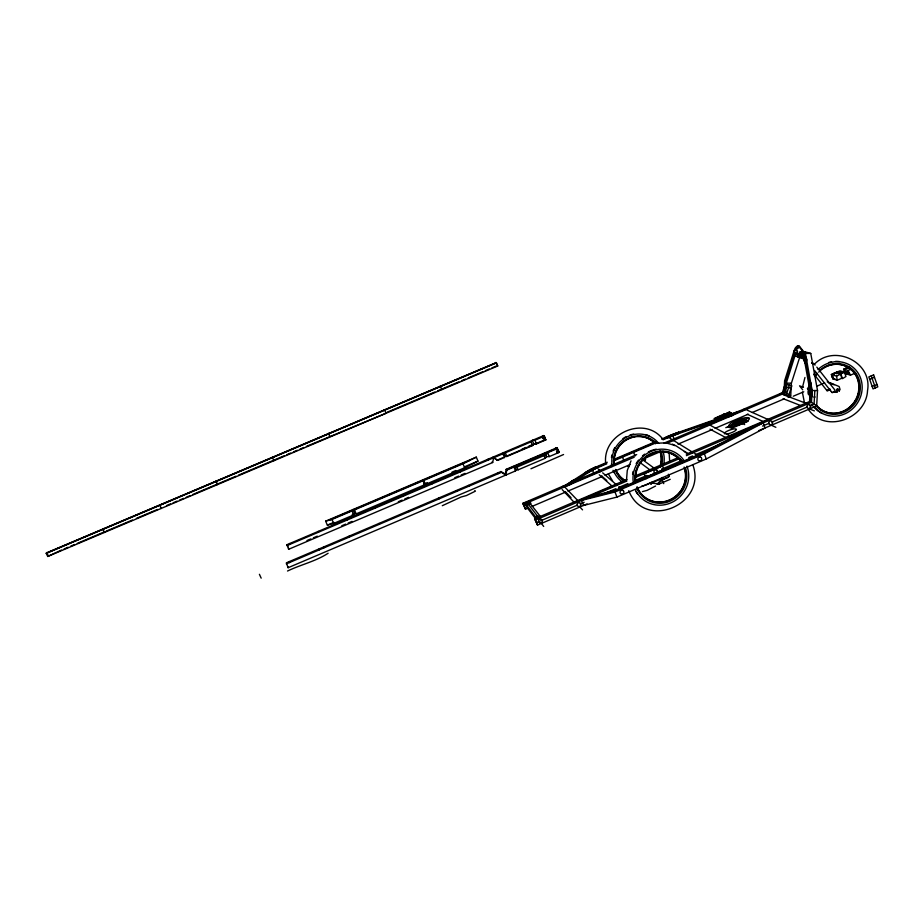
<?xml version="1.0" encoding="UTF-8"?>
<svg xmlns="http://www.w3.org/2000/svg" width="924" height="924" viewBox="0 0 924 924"><rect width="100%" height="100%" fill="white"/><g stroke="black" fill="none" stroke-linecap="round" stroke-linejoin="round"><path stroke-width="1.39" d="M605.705 463.467C602.021 433.749 644.594 414.841 662.97 439.339M626.46 480.653L627.269 470.466L631.023 460.833M669.681 461.63L669.08 452.171M289.339 562.601L289.374 561.561M289.836 544.398L289.859 543.462M662.831 477.881L661.942 478.771L662.589 477.685M506.202 469.311L506.814 470.073L505.786 475.086L505.185 474.312L506.202 469.311L556.86 447.759L559.182 452.367L549.26 456.583L546.5 456.722L545.195 458.316L518.087 469.842L516.504 465.95L514.587 465.742L516.181 469.635L515.534 470.928L288.08 567.729L288.103 566.689M505.058 456.329L506.849 456.502L532.571 445.564L533.841 444.086L536.417 443.924L545.83 439.916L544.34 436.209L534.927 440.217L532.351 440.39L531.069 441.845L505.324 452.795L503.545 452.633L505.058 456.329L504.423 457.53L497.655 460.406L493.104 457.068L493.647 457.761L492.677 462.52L288.635 549.283L288.658 548.336M288.08 567.729L286.371 562.832L500.97 471.54L505.185 474.312M288.635 549.283L287.017 544.675L543.659 435.585L544.34 436.209M664.102 443.093L784.037 391.972L784.603 380.85L794.27 350.265L796.881 350.265M788.068 397.216L790.725 396.084L785.77 392.619L786.266 383.16L794.917 355.902L794.27 350.265L796.604 350.924M790.725 396.084L791.394 383.16L799.699 357.276M796.003 354.319L796.084 352.702M798.221 354.955L798.301 353.338M797.493 351.166L797.204 356.572L801.813 357.946L802.101 352.494L801.177 352.229L800.889 357.669M798.117 356.849L798.255 354.146L794.594 353.084L785.435 382.005L784.903 392.296L784.037 391.972M803.245 356.421L803.337 354.781M686.278 454.158L809.551 401.559L810.094 391.649L804.169 358.627L805.428 353.43L810.752 353.43L817.521 390.54L816.666 405.925L758.604 430.711M810.521 401.917L811.11 391.095L804.792 356.029L798.255 354.146M814.829 390.552L814.079 404.1L809.701 405.971M272.407 457.022L273.77 460.787M802.517 387.202L804.954 377.477M352.194 514.576L354.804 513.467L356.179 513.86L424.451 484.834L422.984 479.81L425.618 484.349L464.633 467.752L477.962 461.122L476.31 457.137L325.629 521.171L327.362 525.121L333.679 523.423L353.753 514.887L354.804 513.467L353.072 509.505L352.021 510.926L353.753 514.887M745.067 430.63L702.078 453.21L615.303 490.251L614.968 491.995L616.978 497.089L706.306 458.951L765.084 427.939L763.212 422.88L704.365 453.834L614.968 491.995L581.554 500.404L583.575 505.428L616.978 497.089M422.984 479.81L424.451 484.834M802.713 357.877L803.868 353.326M804.977 362.543L806.144 357.992M731.438 428.389L748.244 421.228L744.398 419.415L739.396 422.049L734.915 423.192M738.657 422.199L739.801 421.748M557.761 452.321C556.687 454.446 556.768 450.115 558.188 449.896M729.983 412.947L729.336 413.224M216.204 480.803L217.452 484.626L217.648 483.968L192.77 494.502M782.432 392.642L784.407 386.313M716.712 418.653L716.054 418.838M786.093 395.206L789.431 385.1M837.098 389.478L837.329 391.649L837.329 389.154L839.304 391.002L838.01 389.189L837.063 389.281M442.296 505.705L461.168 496.985L466.424 495.553L475.421 491.141L474.89 490.644M662.127 479.729L659.447 481.935L658.477 484.28L657.311 484.222L656.883 483.564L658.616 484.384L659.586 482.039C662.958 481.196 661.238 476.726 662.393 477.5M161.342 507.796L161.007 508.512L159.864 504.643M732.859 423.793L733.575 423.365M839.165 390.956L840.066 389.489L839.165 386.544L829.636 382.605M286.983 545.61L502.91 453.823L503.545 452.633M103.396 528.54L102.934 529.302L104.435 532.455L104.897 531.681L77.27 543.381M805.301 360.683L805.809 359.852M810.036 386.983L810.51 386.244M836.959 389.431L837.999 389.143M47.736 556.456L497.724 365.996L496.419 362.786L46.2 553.303L47.736 556.456L61.492 550.057M658.038 483.645L662.277 478.193M651.293 483.287C650.277 481.439 651.374 484.684 651.328 482.709M729.486 416.481L731.034 414.691M722.245 418.353L723.815 416.562M589.731 497.817L590.344 497.124M797.655 347.008L797.886 346.026M651.05 483.194L662.416 478.297M814.448 364.183C834.106 343.705 872.614 361.977 867.544 390.506C866.238 418.56 826.079 433.795 808.835 410.129M797.435 347.32L795.287 348.394L796.973 346.327M650.981 483.829L652.217 483.113L657.022 483.668M809.343 387.272L811.249 385.897M809.967 395.345L811.873 394.005M567.105 485.574L575.132 479.995M328.112 553.268C315.662 561.388 300.912 564.576 287.526 571.02M570.789 482.871L591.152 469.773L606.283 463.328M575.213 480.988L592.388 469.935L606.825 463.779M566.354 484.765L589.928 469.623L607.253 462.231M728.216 426.703L729.902 425.802M729.856 425.964L733.587 423.55M840.944 374.255L841.591 378.366L837.225 380.226L832.882 378.852L831.334 374.509L836.567 376.126L844.409 372.118L845.957 376.507L842.492 378.655L840.944 374.255L835.677 372.661M655.624 486.001L647.066 490.401L642.423 491.614M646.361 475.421L646.65 476.183M662.127 468.699L662.416 469.45M714.772 418.549L714.795 419.3L729.128 413.19M724.462 414.368L729.221 412.046L731.589 413.386L716.123 419.97L714.09 418.56L724.358 413.964M810.094 391.649L812.127 390.552L817.521 390.54M585.966 472.88L596.465 467.29M754.146 426.749L703.222 453.522L615.13 491.118L586.243 498.406M801.443 357.126L802.656 357.415L801.605 357.103M325.629 521.171L331.935 519.461L462.982 463.767L476.31 457.137M543.855 435.758C541.152 436.197 543.531 439.339 545.287 438.553M563.571 454.527L530.942 468.768M723.284 414.414L724.058 415.003L724.693 414.125M844.259 371.044L845.957 373.793L847.042 373.331M845.206 368.514L849.549 367.244M797.759 345.934C790.47 351.455 801.928 345.195 797.296 346.246M613.894 459.401L655.058 441.868M661.688 439.039L672.291 434.523L738.322 411.457M614.114 459.99L655.901 442.18M662.427 439.397L672.614 435.065L729.741 415.119M613.363 460.995L655.231 443.15M663.074 439.812L672.938 435.608L721.136 418.78M716.239 417.914L728.274 412.785M715.961 419.542L731.427 412.947M528.147 508.05L525.502 509.182L522.741 503.361L636.705 454.608M524.358 503.361L529.233 501.293M562.462 487.121L600.623 470.847M671.702 440.552L673.388 439.836M708.003 425.075L745.934 408.905M782.131 393.474L780.445 394.19A1.86 1.756 -55.7 0 1 781.45 394.017M522.741 503.361L523.538 504.412L634.187 457.241M666.712 443.381L785.77 392.619M854.873 373.284L850.496 375.156L845.148 373.55L843.612 369.196L848.775 367.59M525.583 504.954L530.48 502.864M831.334 374.509L840.008 370.813L844.409 372.118M838.495 372.407L839.801 371.852M840.621 373.042L841.926 372.488M843.612 369.196L848.036 370.489L851.316 369.092M532.132 506.364L565.28 492.226M567.937 491.094L602.413 476.391M605.058 475.259L630.26 464.506M660.764 451.501L642.192 459.424L654.804 468.653M677.997 444.155L712.473 429.452M715.13 428.32L748.278 414.183M752.263 412.485L784.083 398.914M832.882 378.852L834.788 378.655L833.714 379.106L831.773 375.722M725.79 427.685L748.463 418.006M536.555 516.504L538.091 515.858M587.075 503.927L537.525 525.086L534.58 518.895L626.969 479.464M634.892 476.091L678.378 457.53M537.976 518.225L539.766 517.452M576.426 501.813L616.597 484.673M653.129 469.08L654.92 468.318M691.395 452.748L693.173 451.986M729.602 436.451L769.519 419.415M805.82 403.927L807.599 403.164M534.58 518.895L535.47 520.062L626.888 481.058M634.834 477.662L678.493 459.032M686.416 455.648L811.48 402.287L816.666 405.925M646.072 478.759L644.109 473.723L662.439 465.904L664.033 469.785M869.68 379.314L874.451 377.281M536.498 522.58L539.062 521.482M540.355 520.928L577.523 505.07M580.18 503.927L584.153 502.24M604.042 493.751L615.973 488.657M618.618 487.526L627.881 483.575M635.816 480.18L645.091 476.23M663.605 468.329L682.097 460.429M688.703 457.611L692.665 455.925M695.31 454.793L725.652 441.845M762.543 426.091L769.126 423.284M771.759 422.164L807.264 407.01M646.119 475.964L646.892 475.641M661.884 469.23L662.658 468.907M872.198 386.498L876.968 384.465M668.872 475.537L668.733 475.433A1.409 1.351 -47.4 0 1 667.925 477.258L663.42 479.186L668.075 477.362A1.409 1.351 -47.4 0 0 668.872 475.537L668.375 474.266M658.292 484.407L670.223 479.313M328.771 520.316L352.552 510.21M353.765 509.702L422.869 480.33M423.458 480.087L469.658 460.452M327.362 525.121L333.899 522.349M427.258 482.663L424.659 483.772L425.618 484.349M451.963 472.164L455.855 470.512M464.957 466.643L477.962 461.122M542.134 436.567L543.913 435.816M289.189 544.213L290.506 543.647M317.602 532.132L318.93 531.566M345.98 520.073L347.308 519.507M374.336 508.015L375.652 507.449M402.656 495.98L403.973 495.414M430.942 483.957L432.259 483.391M459.193 471.945L460.51 471.39M487.41 459.956L488.727 459.39M542.215 436.648L544.005 435.897M542.307 436.729L544.167 436.047M542.746 437.433L544.525 436.671M542.931 437.895L544.71 437.133M543.116 438.357L544.894 437.595M543.3 438.819L545.091 438.068M306.964 540.552L310.834 538.911M313.409 537.814L317.279 536.163M341.753 525.768L345.611 524.116M348.186 523.03L352.044 521.39M398.313 501.709L402.171 500.069M404.735 498.983L408.593 497.343M454.758 477.72L458.604 476.079M461.168 474.994L465.003 473.365M522.072 449.099L525.999 447.424M528.609 446.315L536.232 443.07M544.178 440.043L545.403 439.524M497.378 460.06L502.309 457.958M505.948 456.41L533.206 444.825M535.135 444.005L537.133 443.162M538.126 442.735L543.762 440.344M545.495 439.605L544.721 439.928L545.541 439.651M555.428 449.514L555.035 448.533L557.045 447.932M288.658 562.381L290.055 561.78M318.618 549.63L320.016 549.041M322.649 547.909L324.844 546.985M348.533 536.902L349.93 536.301M378.424 524.185L379.81 523.596M408.269 511.48L409.667 510.891M438.08 498.798L439.478 498.209M455.474 491.406L457.553 490.517M467.856 486.128L469.242 485.539M497.597 473.481L498.983 472.892M506.502 469.692L514.275 466.389M515.546 465.846L544.282 453.615M546.303 452.76L557.057 448.244M555.312 448.798L557.23 448.105L555.07 448.556M286.336 563.871L501.559 472.303L505.786 475.086M506.814 470.073L557.611 448.452M556.514 451.212L558.396 450.415M556.71 451.697L558.593 450.9M556.906 452.183L558.789 451.386M556.826 452.714L558.985 451.871M557.114 452.979L559.078 452.275M793.289 396.211L803.741 391.776M816.804 386.22L824.635 382.894M46.5 552.899L496.188 362.612M46.2 553.303L496.419 362.786M64.114 548.948L68.064 547.274M70.698 546.165L74.648 544.49M106.214 531.127L132.467 520.016M136.405 518.352L157.403 509.471M166.574 505.578L170.501 503.915M173.123 502.806L177.05 501.143M179.672 500.034L183.599 498.382M186.221 497.274L190.148 495.611M218.953 483.414L235.932 476.23M238.554 475.121L272.522 460.741M273.827 460.187L284.257 455.775M286.856 454.677L290.771 453.014M293.382 451.917L297.285 450.265M299.896 449.156L303.8 447.505M306.41 446.396L386.001 413.282L384.442 409.609M387.121 412.243L434.938 391.995M437.595 390.875L458.812 381.901M461.469 380.78L465.442 379.094M468.087 377.974L482.674 371.806M485.319 370.674L489.293 368.999M491.949 367.879L495.922 366.193M651.247 483.506L651.374 482.744M666.504 437.56L678.817 432.802M837.329 391.649L835.492 392.342L837.456 391.695M730.214 425.664L729.51 426.103M733.737 423.423L732.882 423.839M729.556 425.895C732.201 426.079 723.33 426.611 732.201 428.066M720.639 418.075L732.674 414.957M590.921 496.407L615.303 490.251M728.863 412.578L729.533 412.058M733.76 423.319L735.435 423.007M571.656 481.358L575.421 480.85M566.839 484.707L570.605 484.199M655.578 443.231L665.73 442.885M587.629 471.806L588.449 471.725M572.915 481.161L574.047 481.058M657.876 483.264L657.773 484.049L658.327 483.425M799.064 353.626L799.849 354.885L800.646 352.067L803.938 352.079M662.427 477.65L661.723 478.355L663.744 483.645M813.825 397.031L815.141 397.031M791.394 383.16L786.266 383.16L784.603 380.85M801.766 351.825L805.058 351.836M747.978 429.81L748.59 429.845M593.104 468.306L595.645 468.503M832.385 374.058L838.172 371.598M586.809 471.656L589.339 471.864M706.179 451.686L707.137 451.778M516.181 469.635L518.087 469.842M589.928 469.623L592.388 469.935L593.797 473.481M665.95 442.908L675.64 445.599L683.968 451.085M702.078 453.21L704.365 453.834L706.306 458.951M353.072 509.505L354.458 509.886L356.179 513.86M804.18 351.582L810.752 353.43M802.887 351.594L804.608 352.079M799.78 351.825L805.428 353.43L812.127 390.552L811.48 402.287L809.551 401.559M799.745 352.506L800.6 352.749M800.565 353.43L799.71 353.187L799.491 357.253L802.794 357.265L802.09 357.057M798.821 353.615L800.531 354.111M847.4 367.579L848.22 367.81M846.315 368.041L847.701 368.052M845.772 368.272L846.615 368.514M797.343 353.869L801.963 355.22M794.917 355.902L804.169 358.627M786.162 386.913L791.025 388.346M844.374 371.367L849.271 372.822M844.571 371.922L845.379 372.164M844.755 372.464L845.576 372.707M844.952 373.007L845.76 373.25M837.837 371.737L842.676 373.192M836.751 372.199L838.103 372.21M836.208 372.43L837.017 372.672M835.134 372.892L836.035 373.169M836.624 373.435L836.717 373.816M834.591 373.123L835.492 373.4M834.049 373.354L834.846 373.596M833.506 373.585L834.303 373.827M832.963 373.816L833.76 374.058M832.42 374.047L833.217 374.289M831.912 376.137L832.732 376.391M832.108 376.68L832.928 376.934M832.305 377.223L833.125 377.477M832.501 377.766L833.309 378.031M832.686 378.309L834.222 378.875M827.246 381.785L829.244 382.882M834.072 384.788L828.747 382.582M803.464 387.214L799.549 385.839L802.725 389.836M807.368 388.588L809.978 389.512M828.585 389.732L830.561 390.575M833.494 391.487L835.619 392.388M784.869 385.262L785.562 385.516M810.579 394.56L811.353 394.837M780.422 393.508L782.154 394.167M783.217 394.663L807.668 403.904M783.113 398.683L800.034 405.289M809.147 408.847L814.356 410.88M651.478 483.668L650.277 483.414L650.9 483.91M747.077 410.117L768.953 419.9M744.294 408.905L745.887 409.621M767.752 419.392L769.519 420.189M747.308 414.275L762.889 421.379M770.685 424.936L775.871 427.304M731.589 413.386L730.041 412.3L714.795 419.3M735.539 420.189L744.675 424.59M657.715 484.014L658.327 483.483M708.107 424.335L709.586 425.098M710.879 425.618L731.3 436.498M710.002 429.175L726.149 437.791M669.727 438.115L692.734 452.298M694.698 453.511L700.646 457.172M667.001 436.775L668.306 437.572M671.875 439.778L673.215 440.609M691.545 451.917L693.035 452.829M697.1 455.336L698.625 456.283M684.557 451.362L686.925 452.841M672.487 444.155L674.855 445.645M684.314 451.582L687.86 453.811M493.647 457.761L497.655 460.406M666.169 468.537L647.655 476.438M645.437 458.697L645.31 458.604A1.328 1.271 -47.9 0 1 644.559 460.314L644.686 460.406A1.328 1.271 -47.9 0 0 645.437 458.697L644.964 457.496M633.61 452.367L635.111 456.006M656.04 468.63L657.645 472.511A1.964 1.883 -47.3 0 0 656.687 470.073A1.964 1.883 -47.3 0 0 654.123 471.067A1.964 1.883 -47.3 0 0 655 473.596M653.36 468.214L654.7 469.184M639.743 462.335L650.022 469.958M622.533 457.218L623.931 460.776M627.927 465.858L628.101 466.089A1.317 1.271 -46.7 0 0 628.794 466.77M497.724 365.996L495.957 362.427M598.359 469.103L600.531 470.974M602.691 472.845L616.758 485.031M618.918 486.902L623.25 490.656M595.31 467.325L596.361 468.237M599.237 470.743L600.323 471.679M615.107 484.534L616.296 485.574M619.577 488.426L620.812 489.501M601.57 475.906L606.768 480.48M599.237 474.763L612.115 486.128M545.83 439.916L544.779 438.357M813.894 363.848L815.084 365.084M564.864 487.098L578.32 501.131M562.843 486.255L563.79 487.26M576.795 500.877L577.846 501.986M565.28 491.568L571.032 497.666M579.671 506.802L582.547 509.852M562.173 489.604L574.543 502.748M837.906 389.223L837.86 390.194L836.971 389.951M440.263 385.989L441.926 389.616M816.804 367.105L835.019 390.194A1.929 0.601 -36.5 0 1 833.552 392.111A1.929 0.601 -36.5 0 1 832.016 392.123M814.598 370.536L831.889 392.423M814.956 375.444L826.98 390.644M799.468 346.281L804.816 353.06M798.394 345.946L803.337 352.217M528.817 500.762L530.896 503.395L525.987 505.497L523.954 502.841M529.036 502.067L540.344 516.435M526.38 501.801L539.327 518.422M541.083 523.065L543.693 526.437M500.97 471.54L501.559 472.303M536.498 518.075L525.375 503.638L526.842 507.218L535.446 518.456M492.146 461.827L492.677 462.52M487.803 459.32L488.322 460.013M498.001 472.799L498.579 473.573M612.6 480.954L608.373 473.92M459.621 471.298L460.071 472.025M468.306 485.435L468.803 486.243M676.033 433.217L676.668 434.303M672.291 434.523L674.289 439.166M668.664 436.07L669.276 437.156M456.133 490.609L456.595 491.429M848.036 370.489L850.496 375.156M802.54 354.054L806.317 361.827M46.801 552.483L47.817 554.573M628.759 490.667C644.548 531.277 707.518 504.354 692.804 464.784M431.416 483.298L431.785 484.061M438.577 498.082L438.981 498.925M259.413 574.301L261.169 578.147M287.017 544.675L287.838 546.5M418.491 481.716L418.849 482.524M331.935 519.461L333.679 523.423M462.982 463.767L464.633 467.752M502.91 453.823L504.423 457.53M523.538 504.412L525.502 509.182M515.534 470.928L513.94 467.036L514.587 465.742L516.066 467.486L546.615 454.493L544.941 452.829L543.624 454.412L545.195 458.316M535.47 520.062L537.525 525.086M505.324 452.795L506.849 456.502M534.927 440.217L536.417 443.924M532.351 440.39L533.841 444.086M531.069 441.845L532.571 445.564M543.659 435.585L544.409 437.433M549.26 456.583L547.689 452.679L544.941 452.829L546.5 456.722M556.86 447.759L557.253 448.729M557.634 449.711L558.419 451.651M644.247 473.827L645.714 477.604M662.924 477.916L663.559 479.29M662.173 477.904L662.427 478.551M726.195 415.684L724.485 414.864M724.67 414.599L723.827 414.195M793.254 356.133L793.647 357.207M784.257 393.971L784.464 394.56M403.164 495.299L403.453 496.096M408.801 510.753L409.124 511.63M811.699 404.4L812.208 405.798M847.608 371.737L848.07 373.053M845.46 371.113L845.922 372.418M786.428 377.939L786.774 378.921M871.228 375.895L875.421 387.872M804.25 401.744L802.367 392.169M374.89 507.322L375.098 508.154M379.002 523.423L379.233 524.347M357.646 507.565L357.819 508.454M836.567 376.126L837.225 380.226M346.581 519.357L346.708 520.224M349.156 536.128L349.307 537.087M329.868 436.474L328.494 433.287M810.094 383.887L811.122 397.378M323.712 546.95L323.781 547.944M318.237 531.404L318.295 532.305M319.288 548.833L319.346 549.826M724.543 433.864A6.399 1.559 -20 0 1 730.884 429.648A6.399 1.559 -20 0 1 735.851 430.295A6.399 1.559 -20 0 1 726.114 434.072M707.484 425.49A1.86 1.767 -52.5 0 1 708.258 424.936M730.757 438.369A1.964 1.86 -52 0 1 733.714 437.63M743.993 409.748A1.86 1.767 -54.2 0 1 745.345 409.413M525.848 502.922A1.848 1.79 -36.5 0 1 526.206 502.587M595.518 467.902A1.825 1.767 -44.8 0 1 596.442 467.798M562.289 487.387A1.848 1.79 -40.9 0 1 563.062 486.833M666.747 437.583A1.836 1.756 -50.5 0 1 667.625 437.248M628.666 466.689A1.328 1.271 -46.8 0 1 627.985 465.996M662.97 451.212A26.784 25.71 -46.2 0 1 663.79 464.091M651.512 482.259A26.784 25.71 -46.2 0 1 641.753 486.139M622.083 481.808A26.784 25.71 -46.2 0 1 613.559 470.79M612.173 465.812A26.784 25.71 -46.2 0 1 627.419 436.729A26.784 25.71 -46.2 0 1 658.708 443.335M614.079 472.661A26.738 25.664 -46.2 0 1 613.016 470.316M611.873 466.608A26.738 25.664 -46.2 0 1 611.434 464.056M611.469 457.53A26.738 25.664 -46.2 0 1 611.931 454.931M613.109 451.131A26.738 25.664 -46.2 0 1 614.83 447.539M622.845 438.681A26.738 25.664 -46.2 0 1 626.253 436.602M629.925 435.054A26.738 25.664 -46.2 0 1 633.76 434.049M645.402 434.569A26.738 25.664 -46.2 0 1 649.041 435.885M659.944 450.889A24.128 23.158 -46.2 0 1 660.66 465.442M625.028 480.572A24.128 23.158 -46.2 0 1 615.811 469.623M614.518 464.899A24.128 23.158 -46.2 0 1 627.685 439.247A24.128 23.158 -46.2 0 1 655.474 443.705M661.445 452.46A24.936 23.932 -46.2 0 1 662.081 463.548M624.462 481.196A24.936 23.932 -46.2 0 1 615.257 470.073M613.94 465.315A24.936 23.932 -46.2 0 1 627.281 438.808A24.936 23.932 -46.2 0 1 655.959 443M660.094 451.859A24.116 23.146 -46.2 0 1 660.406 465.257M624.797 480.376A24.116 23.146 -46.2 0 1 615.592 469.438M614.298 464.714A24.116 23.146 -46.2 0 1 615.546 452.471M616.019 451.305A24.116 23.146 -46.2 0 1 617.151 449.052M617.786 447.967A24.116 23.146 -46.2 0 1 621.806 443.093M622.741 442.25A24.116 23.146 -46.2 0 1 635.181 436.59M637.664 436.359A24.116 23.146 -46.2 0 1 655.22 443.532M661.723 456.872A24.89 23.897 -46.2 0 1 661.803 459.355M661.203 464.31A24.89 23.897 -46.2 0 1 660.521 466.724M622.88 480.03A24.89 23.897 -46.2 0 1 619.219 476.819M653.557 440.898A24.89 23.897 -46.2 0 1 655.335 442.573M633.39 483.137A28.575 27.316 -48.4 0 1 650.912 451.466A28.575 27.316 -48.4 0 1 684.476 461.226M686.948 466.1A28.575 27.316 -48.4 0 1 671.471 502.598A28.575 27.316 -48.4 0 1 635.4 489.708M637.491 493.901A28.529 27.27 -48.4 0 1 636.001 491.626M632.57 474.289A28.529 27.27 -48.4 0 1 633.067 471.517M636.162 463.617A28.529 27.27 -48.4 0 1 638.542 460.06M642.446 455.925A28.529 27.27 -48.4 0 1 644.686 454.146M648.325 451.917A28.529 27.27 -48.4 0 1 656.306 449.179M656.525 452.113A25.733 24.602 -48.4 0 1 681.508 462.277M684.291 468.098A25.733 24.602 -48.4 0 1 668.733 500.242A25.733 24.602 -48.4 0 1 636.971 486.983M635.608 481.958A25.733 24.602 -48.4 0 1 635.827 472.742M636.128 471.436A25.733 24.602 -48.4 0 1 637.444 467.636M638.01 466.424A25.733 24.602 -48.4 0 1 650.219 454.25M651.432 453.696A25.733 24.602 -48.4 0 1 655.231 452.402M680.099 459.159A26.553 25.387 -48.4 0 1 681.681 461.215M685.862 472.118A26.553 25.387 -48.4 0 1 685.689 480.053M683.159 487.664A26.553 25.387 -48.4 0 1 681.08 491.141M680.272 492.215A26.553 25.387 -48.4 0 1 672.152 499.237M668.514 500.958A26.553 25.387 -48.4 0 1 664.679 502.113M635.862 482.155A25.745 24.613 -48.4 0 1 651.697 453.88A25.745 24.613 -48.4 0 1 681.796 462.462M684.164 467.059A25.745 24.613 -48.4 0 1 669.634 500.207A25.745 24.613 -48.4 0 1 637.237 487.191M635.262 482.605A26.611 25.433 -48.4 0 1 651.293 453.384A26.611 25.433 -48.4 0 1 682.42 461.688M685.781 468.734A26.611 25.433 -48.4 0 1 669.831 501.258A26.611 25.433 -48.4 0 1 637.167 488.877M797.551 346.8A2.656 0.739 -37.1 0 1 799.179 347.077A2.656 0.739 -37.1 0 1 795.518 349.561A2.656 0.739 -37.1 0 1 796.985 347.181M804.55 360.834A2.656 0.762 -37 0 1 804.203 360.141M805.324 360.984A2.091 0.601 -37 0 1 804.977 360.868M830.018 389.039A1.906 0.589 -36.6 0 1 827.661 390.806A1.906 0.589 -36.6 0 1 827.558 389.755M805.197 362.254A2.83 0.808 -36.9 0 1 805.162 361.527M811.642 363.294A2.183 0.635 -36.9 0 1 812.369 363.525M811.942 362.901A2.83 0.82 -36.9 0 1 812.739 363.536M818.052 369.496A27.824 26.057 -55.3 0 1 856.051 370.293A27.824 26.057 -55.3 0 1 852.032 409.274A27.824 26.057 -55.3 0 1 814.217 406.606M809.389 395.842A27.824 26.057 -55.3 0 1 809.447 385.042M813.617 374.832A27.824 26.057 -55.3 0 1 815.245 372.58M822.302 413.478A27.778 26.011 -55.3 0 1 820.027 412.254M818.93 411.561A27.778 26.011 -55.3 0 1 816.874 409.99M815.904 409.124A27.778 26.011 -55.3 0 1 813.293 406.237M808.246 394.167A27.778 26.011 -55.3 0 1 807.992 391.487M807.969 390.136A27.778 26.011 -55.3 0 1 808.119 387.41M828.886 362.416A27.778 26.011 -55.3 0 1 831.508 361.804M835.492 361.388A27.778 26.011 -55.3 0 1 839.466 361.596M818.699 372.129A25.075 23.481 -55.3 0 1 853.199 371.436A25.075 23.481 -55.3 0 1 850.577 406.768A25.075 23.481 -55.3 0 1 816.262 405.047M815.442 376.253A25.075 23.481 -55.3 0 1 816.966 374.104M819.819 370.339A25.907 24.267 -55.3 0 1 854.919 371.91A25.907 24.267 -55.3 0 1 850.796 407.969A25.907 24.267 -55.3 0 1 815.8 405.532M814.749 376.438A25.907 24.267 -55.3 0 1 817.07 373.204M823.411 367.914A25.052 23.458 -55.3 0 1 855.081 374.255A25.052 23.458 -55.3 0 1 849.179 407.484A25.052 23.458 -55.3 0 1 816.677 405.832M855.462 373.712A25.86 24.22 -55.3 0 1 858.142 379.383M858.5 380.596A25.86 24.22 -55.3 0 1 859.02 383.09M858.846 392.076A25.86 24.22 -55.3 0 1 858.223 394.617M856.248 399.468A25.86 24.22 -55.3 0 1 854.18 402.829M853.383 403.88A25.86 24.22 -55.3 0 1 849.734 407.657M848.729 408.477A25.86 24.22 -55.3 0 1 846.58 409.979M841.96 412.289A25.86 24.22 -55.3 0 1 838.276 413.386M803.118 351.79L801.963 356.329L805.728 364.102L806.906 359.552L803.118 351.79M787.005 384.372L783.668 394.49L788.519 395.922L791.868 385.816L787.005 384.372M733.448 414.067L731.9 415.858L719.842 418.976L721.413 417.174L733.448 414.067M811.041 383.194L809.135 384.58L810.163 398.048L812.081 396.708L811.041 383.194M577.026 479.741L568.988 485.319L565.222 485.828L573.25 480.249L577.026 479.741M595.195 467.197L584.707 472.776L587.225 472.984L597.747 467.394L595.195 467.197M873.619 374.878L868.837 376.911L873.03 388.9L877.8 386.856L873.619 374.878M678.493 432.27L666.204 437.017L666.816 438.115L679.14 433.344L678.493 432.27M736.37 424.289A6.156 1.467 -19.9 0 0 745.033 419.97A6.156 1.467 -19.9 0 0 736.255 421.621A6.156 1.467 -19.9 0 0 736.37 424.289M734.037 426.091A10.811 2.576 -19.9 0 0 749.433 418.537A10.811 2.576 -19.9 0 0 734.234 421.286A10.811 2.576 -19.9 0 0 734.037 426.091M771.263 424.624A1.964 1.86 -53.7 0 0 771.933 421.321A1.964 1.86 -53.7 0 0 768.814 422.534A1.964 1.86 -53.7 0 0 771.263 424.624M809.412 408.339A1.975 1.848 -55.2 0 0 810.094 405.035A1.975 1.848 -55.2 0 0 806.975 406.248A1.975 1.848 -55.2 0 0 809.412 408.339M540.632 522.984A1.964 1.894 -36.3 0 0 542.053 519.935A1.964 1.894 -36.3 0 0 538.715 520.316A1.964 1.894 -36.3 0 0 540.632 522.984M622.118 494.121A1.987 1.906 -44.1 0 0 623.584 491.025A1.987 1.906 -44.1 0 0 620.212 491.406A1.987 1.906 -44.1 0 0 622.118 494.121M579.14 506.548A1.964 1.883 -40.6 0 0 580.572 503.488A1.964 1.883 -40.6 0 0 577.246 503.88A1.964 1.883 -40.6 0 0 579.14 506.548M699.918 460.903A1.987 1.894 -49.7 0 0 701.397 457.796A1.987 1.894 -49.7 0 0 698.047 458.177A1.987 1.894 -49.7 0 0 699.918 460.903"/></g></svg>
